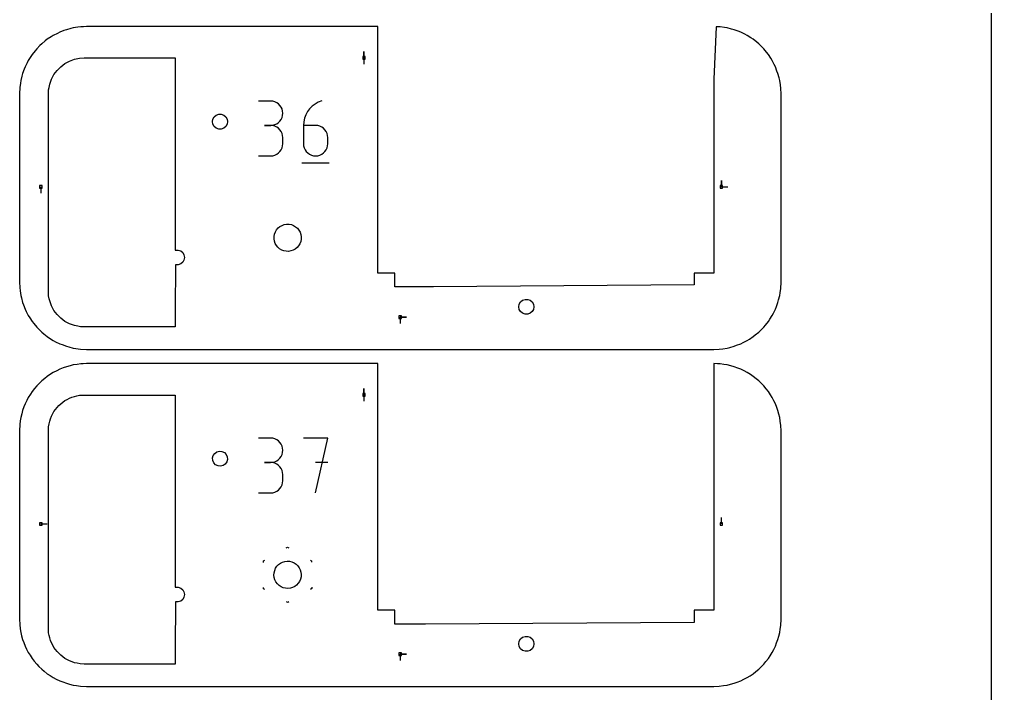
# Model space of a CAD drawing. Extents: x 0 to 570, y 0 to 470.
# Drawn here: x 353 to 570, y 80.3 to 230.6 of the extents above; entities that cross this region are included whole.
import ezdxf

# ---------------------------------------------------------------- set-up
doc = ezdxf.new("R2010")
doc.units = 0

msp = doc.modelspace()

# ---------------------------------------------------------------- linework, layer by layer
at = {"layer": 'annotation', "color": 1}
for p, q in [((429.921886, 222.055632), (429.921885, 220.626882)), ((429.921886, 222.055632), (429.921886, 223.484381)), ((429.921886, 222.055632), (429.921886, 223.484381)), ((429.921886, 223.484381), (429.921886, 222.055632)), ((409.093794, 212.406494), (406.375483, 212.406494)), ((409.582688, 212.362612), (409.093794, 212.406494)), ((410.042721, 212.23615), (409.582688, 212.362612)), ((410.466241, 212.034886), (410.042721, 212.23615)), ((410.845596, 211.766599), (410.466241, 212.034886)), ((411.173135, 211.439065), (410.845596, 211.766599)), ((411.441207, 211.060063), (411.173135, 211.439065)), ((411.64216, 210.63737), (411.441207, 211.060063)), ((411.768343, 210.178764), (411.64216, 210.63737)), ((417.785075, 210.683658), (417.306932, 210.045113)), ((418.349368, 211.250345), (417.785075, 210.683658)), ((418.992474, 211.735318), (418.349368, 211.250345)), ((419.707058, 212.12872), (418.992474, 211.735318)), ((420.485786, 212.420696), (419.707058, 212.12872)), ((420.485786, 212.420696), (420.485786, 212.420696)), ((411.173135, 207.93862), (411.441207, 208.31858)), ((411.441207, 208.31858), (411.64216, 208.742611)), ((411.64216, 208.742611), (411.768343, 209.202996)), ((411.812104, 209.692022), (411.768343, 210.178764)), ((411.768343, 209.202996), (411.812104, 209.692022)), ((411.812104, 209.692022), (411.812104, 209.692022)), ((416.638436, 208.591878), (416.462754, 207.7969)), ((416.922274, 209.344568), (416.638436, 208.591878)), ((417.306932, 210.045113), (416.922274, 209.344568)), ((409.093794, 206.969874), (407.732719, 206.969874)), ((407.732719, 206.969874), (409.093794, 206.969874)), ((409.093794, 206.969874), (409.582688, 207.013767)), ((409.582688, 206.925992), (409.093794, 206.969874)), ((409.093794, 206.969874), (409.093794, 206.969874)), ((409.582688, 207.013767), (410.042721, 207.140302)), ((410.042721, 206.79953), (409.582688, 206.925992)), ((410.042721, 207.140302), (410.466241, 207.341766)), ((410.466241, 206.598266), (410.042721, 206.79953)), ((410.466241, 207.341766), (410.845596, 207.610443)), ((410.845596, 206.329978), (410.466241, 206.598266)), ((410.845596, 207.610443), (411.173135, 207.93862)), ((411.173135, 206.002444), (410.845596, 206.329978)), ((416.462754, 207.7969), (416.402563, 206.96949)), ((416.402563, 206.96949), (416.402563, 202.900853)), ((419.120873, 206.96949), (416.402563, 206.96949)), ((419.609768, 206.92586), (419.120873, 206.96949)), ((420.069801, 206.80003), (419.609768, 206.92586)), ((420.49332, 206.599588), (420.069801, 206.80003)), ((420.872676, 206.332122), (420.49332, 206.599588)), ((421.200215, 206.00522), (420.872676, 206.332122)), ((411.441207, 205.623442), (411.173135, 206.002444)), ((411.64216, 205.200749), (411.441207, 205.623442)), ((411.768343, 204.742143), (411.64216, 205.200749)), ((411.812104, 204.255402), (411.768343, 204.742143)), ((411.812104, 202.894328), (411.812104, 204.255402)), ((411.812104, 204.255402), (411.812104, 204.255402)), ((421.468286, 205.62647), (421.200215, 206.00522)), ((421.669239, 205.203461), (421.468286, 205.62647)), ((421.795422, 204.743781), (421.669239, 205.203461)), ((421.839184, 204.255018), (421.795422, 204.743781)), ((421.839184, 202.900853), (421.839184, 204.255018)), ((421.839184, 204.255018), (421.839184, 204.255018)), ((411.441207, 201.525946), (411.64216, 201.948671)), ((411.64216, 201.948671), (411.768343, 202.407384)), ((411.768343, 202.407384), (411.812104, 202.894328)), ((416.402563, 202.900853), (416.402563, 202.900853)), ((416.402563, 202.900853), (416.446451, 202.411853)), ((416.446451, 202.411853), (416.572949, 201.951538)), ((416.572949, 201.951538), (416.774313, 201.52761)), ((421.468286, 201.52761), (421.669239, 201.951538)), ((421.669239, 201.951538), (421.795422, 202.411853)), ((421.795422, 202.411853), (421.839184, 202.900853)), ((406.375483, 200.179856), (409.093794, 200.179856)), ((409.093794, 200.179856), (409.582688, 200.223713)), ((409.093794, 200.179856), (409.093794, 200.179856)), ((409.582688, 200.223713), (410.042721, 200.350112)), ((410.042721, 200.350112), (410.466241, 200.551293)), ((410.466241, 200.551293), (410.845596, 200.819499)), ((410.845596, 200.819499), (411.173135, 201.146969)), ((411.173135, 201.146969), (411.441207, 201.525946)), ((416.774313, 201.52761), (417.042796, 201.14777)), ((417.042796, 201.14777), (417.370651, 200.819721)), ((417.370651, 200.819721), (417.750132, 200.551165)), ((417.750132, 200.551165), (418.173494, 200.349804)), ((418.173494, 200.349804), (418.63299, 200.223338)), ((418.63299, 200.223338), (419.120873, 200.179472)), ((419.120873, 200.179472), (419.609768, 200.223338)), ((419.120873, 200.179472), (419.120873, 200.179472)), ((419.609768, 200.223338), (420.069801, 200.349804)), ((420.069801, 200.349804), (420.49332, 200.551165)), ((420.49332, 200.551165), (420.872676, 200.819721)), ((420.872676, 200.819721), (421.200215, 201.14777)), ((421.200215, 201.14777), (421.468286, 201.52761)), ((416.062103, 198.649319), (422.182715, 198.649319)), ((357.805641, 193.255631), (357.805641, 191.826881)), ((509.684388, 193.255631), (509.684388, 194.684381)), ((509.684388, 193.255631), (509.684388, 194.684381)), ((509.684388, 194.684381), (509.684388, 193.255631)), ((509.684388, 193.255631), (511.113138, 193.255631)), ((438.01751, 164.217505), (439.44626, 164.217505)), ((438.01751, 164.217505), (439.44626, 164.217505)), ((439.44626, 164.217505), (438.01751, 164.217505)), ((438.01751, 164.217505), (438.01751, 162.788755)), ((429.921885, 146.880629), (429.921885, 148.309379)), ((429.921885, 146.880629), (429.921885, 148.309379)), ((429.921885, 148.309379), (429.921885, 146.880629)), ((429.921885, 146.880629), (429.921885, 145.451879)), ((409.090339, 137.231492), (406.372029, 137.231492)), ((409.579234, 137.18761), (409.090339, 137.231492)), ((410.039267, 137.061148), (409.579234, 137.18761)), ((410.462786, 136.859884), (410.039267, 137.061148)), ((410.842141, 136.591597), (410.462786, 136.859884)), ((421.842254, 137.245694), (416.398725, 137.245694)), ((419.120873, 125.00447), (421.842254, 137.245694)), ((411.16968, 136.264063), (410.842141, 136.591597)), ((411.437752, 135.88506), (411.16968, 136.264063)), ((411.638705, 135.462367), (411.437752, 135.88506)), ((411.764888, 135.003761), (411.638705, 135.462367)), ((411.808649, 134.51702), (411.764888, 135.003761)), ((410.462786, 132.166764), (410.842141, 132.435441)), ((410.842141, 132.435441), (411.16968, 132.763617)), ((411.16968, 132.763617), (411.437752, 133.143578)), ((411.437752, 133.143578), (411.638705, 133.567608)), ((411.638705, 133.567608), (411.764888, 134.027994)), ((411.764888, 134.027994), (411.808649, 134.51702)), ((411.808649, 134.51702), (411.808649, 134.51702)), ((409.090339, 131.794872), (407.729265, 131.794872)), ((407.729265, 131.794872), (409.090339, 131.794872)), ((409.090339, 131.794872), (409.579234, 131.838764)), ((409.579234, 131.750989), (409.090339, 131.794872)), ((409.090339, 131.794872), (409.090339, 131.794872)), ((409.579234, 131.838764), (410.039267, 131.9653)), ((410.039267, 131.624527), (409.579234, 131.750989)), ((410.039267, 131.9653), (410.462786, 132.166764)), ((410.462786, 131.423264), (410.039267, 131.624527)), ((410.842141, 131.154976), (410.462786, 131.423264)), ((411.16968, 130.827442), (410.842141, 131.154976)), ((411.437752, 130.44844), (411.16968, 130.827442)), ((411.638705, 130.025747), (411.437752, 130.44844)), ((421.842254, 131.794488), (419.120873, 131.794488)), ((411.764888, 129.567141), (411.638705, 130.025747)), ((411.808649, 129.0804), (411.764888, 129.567141)), ((411.808649, 127.719325), (411.808649, 129.0804)), ((411.808649, 129.0804), (411.808649, 129.0804)), ((410.842141, 125.644496), (411.16968, 125.971967)), ((411.16968, 125.971967), (411.437752, 126.350944)), ((411.437752, 126.350944), (411.638705, 126.773669)), ((411.638705, 126.773669), (411.764888, 127.232382)), ((411.764888, 127.232382), (411.808649, 127.719325)), ((406.372029, 125.004853), (409.090339, 125.004853)), ((409.090339, 125.004853), (409.579234, 125.048711)), ((409.090339, 125.004853), (409.090339, 125.004853)), ((409.579234, 125.048711), (410.039267, 125.175109)), ((410.039267, 125.175109), (410.462786, 125.376291)), ((410.462786, 125.376291), (410.842141, 125.644496)), ((509.684388, 118.080628), (509.684388, 119.509378)), ((357.805641, 118.080628), (359.234391, 118.080628)), ((412.574114, 112.771435), (412.857693, 112.936395)), ((412.857693, 112.936395), (413.139194, 112.775073)), ((407.498182, 109.819396), (407.778895, 109.98265)), ((407.499333, 109.491176), (407.498182, 109.819396)), ((417.951991, 110.016926), (418.236926, 109.853601)), ((418.236926, 109.853601), (418.237957, 109.52891)), ((387.80231, 107.038868), (387.80231, 106.999294)), ((407.518031, 103.619332), (407.517004, 103.943956)), ((407.802771, 103.456278), (407.518031, 103.619332)), ((418.256631, 103.653665), (417.976071, 103.490491)), ((418.25558, 103.981909), (418.256631, 103.653665)), ((412.897103, 100.536482), (412.615336, 100.697985)), ((413.180955, 100.701608), (412.897103, 100.536482)), ((438.01751, 89.042502), (439.44626, 89.042502)), ((438.01751, 89.042502), (439.44626, 89.042502)), ((439.44626, 89.042502), (438.01751, 89.042502)), ((438.01751, 89.042502), (438.01751, 87.613753))]:
    msp.add_line(p, q, dxfattribs=at)
at = {"layer": 'boundary', "color": 5}
for p, q in [((362.951242, 228.115104), (362.00171, 227.758324)), ((363.496344, 228.319923), (362.951242, 228.115104)), ((364.478423, 228.57375), (363.496344, 228.319923)), ((365.04221, 228.719466), (364.478423, 228.57375)), ((366.045703, 228.867467), (365.04221, 228.719466)), ((366.718447, 228.96011), (366.045703, 228.867467)), ((367.296129, 228.993925), (366.718447, 228.96011)), ((368.017513, 229.017507), (367.296129, 228.993925)), ((388.420742, 229.017507), (368.017513, 229.017507)), ((433.017511, 229.017507), (388.420742, 229.017507)), ((433.017511, 185.744596), (433.017511, 229.017507)), ((508.495324, 228.995228), (508.017513, 217.290417)), ((509.413231, 228.952431), (508.495324, 228.995228)), ((510.399643, 228.806949), (509.413231, 228.952431)), ((510.99281, 228.719466), (510.399643, 228.806949)), ((511.958173, 228.46996), (510.99281, 228.719466)), ((512.538682, 228.319923), (511.958173, 228.46996)), ((513.472048, 227.969217), (512.538682, 228.319923)), ((514.033316, 227.758324), (513.472048, 227.969217)), ((358.776269, 225.807285), (357.980553, 225.164678)), ((359.233069, 226.176189), (358.776269, 225.807285)), ((360.085735, 226.725622), (359.233069, 226.176189)), ((360.575229, 227.041037), (360.085735, 226.725622)), ((361.481464, 227.496725), (360.575229, 227.041037)), ((362.00171, 227.758324), (361.481464, 227.496725)), ((514.924118, 227.310394), (514.033316, 227.758324)), ((515.459791, 227.041038), (514.924118, 227.310394)), ((516.297945, 226.500959), (515.459791, 227.041038)), ((516.801958, 226.176189), (516.297945, 226.500959)), ((517.584126, 225.544522), (516.801958, 226.176189)), ((356.501433, 223.597664), (355.858826, 222.801943)), ((356.870337, 224.054468), (356.501433, 223.597664)), ((357.575651, 224.759777), (356.870337, 224.054468)), ((357.980553, 225.164678), (357.575651, 224.759777)), ((518.054473, 225.164677), (517.584126, 225.544522)), ((518.747778, 224.471376), (518.054473, 225.164677)), ((519.164689, 224.054468), (518.747778, 224.471376)), ((519.796356, 223.272293), (519.164689, 224.054468)), ((354.99398, 221.459792), (354.732381, 220.939546)), ((355.543411, 222.312452), (354.99398, 221.459792)), ((355.858826, 222.801943), (355.543411, 222.312452)), ((520.1762, 222.801943), (519.796356, 223.272293)), ((520.716274, 221.963799), (520.1762, 222.801943)), ((521.04104, 221.459792), (520.716274, 221.963799)), ((521.488979, 220.568986), (521.04104, 221.459792)), ((354.071875, 219.488208), (353.715098, 218.538674)), ((354.276691, 220.033311), (354.071875, 219.488208)), ((354.732381, 220.939546), (354.276691, 220.033311)), ((521.758341, 220.033311), (521.488979, 220.568986)), ((522.10904, 219.099943), (521.758341, 220.033311)), ((353.315552, 216.992803), (353.230587, 216.416722)), ((353.569381, 217.974885), (353.315552, 216.992803)), ((353.715098, 218.538674), (353.569381, 217.974885)), ((508.017513, 217.290417), (508.017513, 174.017506)), ((522.319928, 218.538674), (522.10904, 219.099943)), ((522.569436, 217.573311), (522.319928, 218.538674)), ((522.719474, 216.992803), (522.569436, 217.573311)), ((522.864954, 216.006392), (522.719474, 216.992803)), ((353.082584, 215.413227), (353.017508, 214.017506)), ((353.230587, 216.416722), (353.082584, 215.413227)), ((522.962595, 215.195328), (522.864954, 216.006392)), ((523.017512, 214.017506), (522.962595, 215.195328)), ((353.017508, 214.017506), (353.017508, 196.3528)), ((523.017512, 189.738992), (523.017512, 214.017506)), ((353.017508, 196.3528), (353.017508, 172.017507)), ((523.017512, 172.017506), (523.017512, 189.738992)), ((433.017511, 174.017506), (433.017511, 185.744596)), ((436.258014, 174.017505), (433.017511, 174.017506)), ((436.82909, 174.017506), (436.258014, 174.017505)), ((436.82909, 170.933505), (436.82909, 174.017506)), ((504.296368, 174.017506), (503.640588, 174.017505)), ((503.640588, 174.017505), (503.640588, 171.39557)), ((508.017513, 174.017506), (504.296368, 174.017506)), ((353.017508, 172.017507), (353.072249, 170.843458)), ((522.952436, 170.621784), (523.017512, 172.017506)), ((353.072249, 170.843458), (353.167549, 170.045703)), ((353.167549, 170.045703), (353.315552, 169.042208)), ((445.431613, 170.933505), (436.82909, 170.933505)), ((503.640588, 171.39557), (445.431613, 170.933505)), ((522.719474, 169.042208), (522.806956, 169.635373)), ((522.806956, 169.635373), (522.952436, 170.621784)), ((353.315552, 169.042208), (353.461269, 168.478421)), ((353.461269, 168.478421), (353.715098, 167.496341)), ((353.715098, 167.496341), (353.919914, 166.951235)), ((521.969229, 166.562969), (522.319929, 167.496341)), ((522.319929, 167.496341), (522.469966, 168.076848)), ((522.469966, 168.076848), (522.719474, 169.042208)), ((353.919914, 166.951235), (354.276691, 166.001698)), ((354.276691, 166.001698), (354.538291, 165.481454)), ((354.538291, 165.481454), (354.99398, 164.575222)), ((521.04104, 164.575222), (521.310402, 165.110895)), ((521.310402, 165.110895), (521.758341, 166.001698)), ((521.758341, 166.001698), (521.969229, 166.562969)), ((354.99398, 164.575222), (355.309395, 164.085729)), ((355.309395, 164.085729), (355.858826, 163.233065)), ((355.858826, 163.233065), (356.22773, 162.776264)), ((356.22773, 162.776264), (356.870337, 161.980547)), ((519.544534, 162.450895), (520.1762, 163.233065)), ((520.1762, 163.233065), (520.500967, 163.737075)), ((520.500967, 163.737075), (521.04104, 164.575222)), ((356.870337, 161.980547), (357.27524, 161.575644)), ((357.27524, 161.575644), (357.980553, 160.870331)), ((357.980553, 160.870331), (358.437353, 160.501428)), ((517.272305, 160.238666), (518.054473, 160.870331)), ((518.054473, 160.870331), (518.471383, 161.287241)), ((518.471383, 161.287241), (519.164689, 161.980546)), ((519.164689, 161.980546), (519.544534, 162.450895)), ((358.437353, 160.501428), (359.233069, 159.858822)), ((359.233069, 159.858822), (359.722563, 159.543407)), ((359.722563, 159.543407), (360.575229, 158.993974)), ((360.575229, 158.993974), (361.095475, 158.732375)), ((361.095475, 158.732375), (362.00171, 158.276688)), ((514.033316, 158.276688), (514.568989, 158.546044)), ((514.568989, 158.546044), (515.459791, 158.993974)), ((515.459791, 158.993974), (515.963804, 159.318743)), ((515.963804, 159.318743), (516.801958, 159.858822)), ((516.801958, 159.858822), (517.272305, 160.238666)), ((362.00171, 158.276688), (362.546812, 158.07187)), ((362.546812, 158.07187), (363.496344, 157.715091)), ((363.496344, 157.715091), (364.060131, 157.569374)), ((364.060131, 157.569374), (365.04221, 157.315545)), ((365.04221, 157.315545), (365.61829, 157.230582)), ((365.61829, 157.230582), (366.621783, 157.08258)), ((366.621783, 157.08258), (368.017513, 157.017505)), ((368.017513, 157.017505), (382.738101, 157.017505)), ((382.738101, 157.017505), (408.844814, 157.017505)), ((408.844814, 157.017505), (489.773194, 157.017505)), ((489.773194, 157.017505), (508.017513, 157.017505)), ((508.017513, 157.017505), (509.195332, 157.072421)), ((509.195332, 157.072421), (510.006398, 157.170064)), ((510.006398, 157.170064), (510.99281, 157.315546)), ((510.99281, 157.315546), (511.573319, 157.465584)), ((511.573319, 157.465584), (512.538682, 157.715091)), ((512.538682, 157.715091), (513.09995, 157.925983)), ((513.09995, 157.925983), (514.033316, 158.276688)), ((361.347207, 152.254213), (360.575229, 151.866035)), ((362.00171, 152.583321), (361.347207, 152.254213)), ((362.810571, 152.887246), (362.00171, 152.583321)), ((363.496344, 153.144921), (362.810571, 152.887246)), ((364.33293, 153.361144), (363.496344, 153.144921)), ((365.04221, 153.544464), (364.33293, 153.361144)), ((365.897038, 153.670539), (365.04221, 153.544464)), ((366.743392, 153.787089), (365.897038, 153.670539)), ((367.27595, 153.818263), (366.743392, 153.787089)), ((368.017513, 153.842504), (367.27595, 153.818263)), ((386.827003, 153.842504), (368.017513, 153.842504)), ((433.01751, 153.842504), (386.827003, 153.842504)), ((433.01751, 109.023164), (433.01751, 153.842504)), ((508.812331, 153.805446), (508.017513, 153.842504)), ((508.017513, 153.842504), (508.017513, 143.661844)), ((509.413231, 153.777428), (508.812331, 153.805446)), ((510.250499, 153.653944), (509.413231, 153.777428)), ((510.99281, 153.544464), (510.250499, 153.653944)), ((511.812212, 153.332683), (510.99281, 153.544464)), ((512.538682, 153.144921), (511.812212, 153.332683)), ((513.330924, 152.847241), (512.538682, 153.144921)), ((514.033316, 152.583321), (513.330924, 152.847241)), ((514.78943, 152.203118), (514.033316, 152.583321)), ((515.459791, 151.866035), (514.78943, 152.203118)), ((357.980553, 149.989675), (357.47116, 149.480285)), ((358.658385, 150.537081), (357.980553, 149.989675)), ((359.233068, 151.001187), (358.658385, 150.537081)), ((359.959414, 151.469222), (359.233068, 151.001187)), ((360.575229, 151.866035), (359.959414, 151.469222)), ((516.171217, 151.407616), (515.459791, 151.866035)), ((516.801957, 151.001187), (516.171217, 151.407616)), ((517.465863, 150.465027), (516.801957, 151.001187)), ((518.054473, 149.989675), (517.465863, 150.465027)), ((518.642951, 149.4012), (518.054473, 149.989675)), ((355.858826, 147.626941), (355.462014, 147.01113)), ((356.406232, 148.304778), (355.858826, 147.626941)), ((356.870337, 148.879466), (356.406232, 148.304778)), ((357.47116, 149.480285), (356.870337, 148.879466)), ((519.164689, 148.879466), (518.642951, 149.4012)), ((519.700848, 148.215555), (519.164689, 148.879466)), ((520.1762, 147.626941), (519.700848, 148.215555)), ((520.634615, 146.915523), (520.1762, 147.626941)), ((354.664871, 145.630286), (354.276691, 144.858308)), ((354.99398, 146.28479), (354.664871, 145.630286)), ((355.462014, 147.01113), (354.99398, 146.28479)), ((521.04104, 146.28479), (520.634615, 146.915523)), ((521.421251, 145.528672), (521.04104, 146.28479)), ((521.758341, 144.858308), (521.421251, 145.528672)), ((353.715097, 143.363672), (353.531776, 142.65439)), ((354.019019, 144.172534), (353.715097, 143.363672)), ((354.276691, 144.858308), (354.019019, 144.172534)), ((508.017513, 143.661844), (508.017513, 98.842503)), ((522.056015, 144.066064), (521.758341, 144.858308)), ((522.319928, 143.363671), (522.056015, 144.066064)), ((522.531711, 142.54427), (522.319928, 143.363671)), ((353.208661, 141.093054), (353.082584, 140.238225)), ((353.315552, 141.817801), (353.208661, 141.093054)), ((353.531776, 142.65439), (353.315552, 141.817801)), ((522.719474, 141.817801), (522.531711, 142.54427)), ((522.842957, 140.980534), (522.719474, 141.817801)), ((353.082584, 140.238225), (353.017508, 138.842504)), ((522.961059, 140.053272), (522.842957, 140.980534)), ((523.017512, 138.842504), (522.961059, 140.053272)), ((353.017508, 138.842504), (353.017508, 120.68368)), ((523.017512, 115.059696), (523.017512, 138.842504)), ((353.017508, 120.68368), (353.017508, 96.842504)), ((523.017512, 96.842504), (523.017512, 115.059696)), ((433.017511, 98.842503), (433.01751, 109.023164)), ((436.82909, 98.842504), (433.017511, 98.842503)), ((436.829089, 95.758503), (436.82909, 98.842504)), ((504.163386, 98.842503), (503.640588, 98.842503)), ((503.640588, 98.842503), (503.640588, 96.126869)), ((508.017513, 98.842503), (504.163386, 98.842503)), ((353.017508, 96.842504), (353.07378, 95.635615)), ((353.07378, 95.635615), (353.189475, 94.722035)), ((443.687163, 95.758503), (436.829089, 95.758503)), ((503.640588, 96.126869), (443.687163, 95.758503)), ((522.952436, 95.446782), (523.017512, 96.842504)), ((353.189475, 94.722035), (353.315552, 93.867206)), ((353.315552, 93.867206), (353.498873, 93.157925)), ((522.507692, 93.047807), (522.719474, 93.867206)), ((522.719474, 93.867206), (522.828952, 94.609515)), ((522.828952, 94.609515), (522.952436, 95.446782)), ((353.498873, 93.157925), (353.715098, 92.321338)), ((353.715098, 92.321338), (353.97277, 91.635561)), ((353.97277, 91.635561), (354.276691, 90.826695)), ((521.758341, 90.826695), (522.022254, 91.529091)), ((522.022254, 91.529091), (522.319928, 92.321338)), ((522.319928, 92.321338), (522.507692, 93.047807)), ((354.276691, 90.826695), (354.6058, 90.172195)), ((354.6058, 90.172195), (354.99398, 89.40022)), ((354.99398, 89.40022), (355.390792, 88.784407)), ((520.582625, 88.688799), (521.04104, 89.40022)), ((521.04104, 89.40022), (521.37813, 90.070581)), ((521.37813, 90.070581), (521.758341, 90.826695)), ((355.390792, 88.784407), (355.858826, 88.058063)), ((355.858826, 88.058063), (356.322931, 87.483378)), ((356.322931, 87.483378), (356.870337, 86.805544)), ((356.870337, 86.805544), (357.37973, 86.296151)), ((518.57621, 86.217066), (519.164689, 86.805544)), ((519.164689, 86.805544), (519.640041, 87.394156)), ((519.640041, 87.394156), (520.1762, 88.058063)), ((520.1762, 88.058063), (520.582625, 88.688799)), ((357.37973, 86.296151), (357.980553, 85.695329)), ((357.980553, 85.695329), (358.555237, 85.231225)), ((358.555237, 85.231225), (359.233069, 84.68382)), ((359.233069, 84.68382), (359.848883, 84.287007)), ((516.090532, 84.2254), (516.801957, 84.68382)), ((516.801957, 84.68382), (517.390567, 85.15917)), ((517.390567, 85.15917), (518.054473, 85.695329)), ((518.054473, 85.695329), (518.57621, 86.217066)), ((359.848883, 84.287007), (360.575229, 83.818971)), ((360.575229, 83.818971), (361.229732, 83.489864)), ((361.229732, 83.489864), (362.00171, 83.101685)), ((362.00171, 83.101685), (362.687484, 82.844012)), ((362.687484, 82.844012), (363.496344, 82.540089)), ((363.496344, 82.540089), (364.205624, 82.356768)), ((511.71928, 82.328307), (512.538682, 82.540089)), ((512.538682, 82.540089), (513.241073, 82.804007)), ((513.241073, 82.804007), (514.033316, 83.101685)), ((514.033316, 83.101685), (514.703676, 83.438768)), ((514.703676, 83.438768), (515.459791, 83.818971)), ((515.459791, 83.818971), (516.090532, 84.2254)), ((364.205624, 82.356768), (365.04221, 82.140543)), ((365.04221, 82.140543), (365.766955, 82.033653)), ((365.766955, 82.033653), (366.621783, 81.907578)), ((366.621783, 81.907578), (368.017513, 81.842503)), ((368.017513, 81.842503), (383.149866, 81.842502)), ((383.149866, 81.842502), (409.986837, 81.842502)), ((409.986837, 81.842502), (489.262864, 81.842502)), ((489.262864, 81.842502), (508.017513, 81.842502)), ((508.017513, 81.842502), (509.228278, 81.898955)), ((509.228278, 81.898955), (510.155542, 82.017058)), ((510.155542, 82.017058), (510.99281, 82.140543)), ((510.99281, 82.140543), (511.71928, 82.328307))]:
    msp.add_line(p, q, dxfattribs=at)
at = {"layer": 'frame', "color": 5}
msp.add_line((570, 0), (570, 470), dxfattribs=at)
at = {"layer": 'hole', "color": 5}
for p, q in [((364.209721, 221.321904), (365.308019, 221.719127)), ((365.308019, 221.719127), (366.45245, 221.952204)), ((366.45245, 221.952204), (367.472506, 222.017507)), ((367.472506, 222.017507), (382.317847, 222.017507)), ((382.317847, 222.017507), (387.802173, 222.017507)), ((387.802173, 222.017507), (387.802173, 190.717403)), ((430.207636, 222.341382), (429.636136, 222.341382)), ((429.636136, 222.341382), (429.636136, 221.769882)), ((429.636136, 221.769882), (430.207636, 221.769882)), ((430.207636, 221.769882), (430.207636, 222.341382)), ((360.721017, 218.309055), (361.417825, 219.246346)), ((361.417825, 219.246346), (362.243671, 220.072192)), ((362.243671, 220.072192), (363.180963, 220.768997)), ((363.180963, 220.768997), (364.209721, 221.321904)), ((359.770887, 216.181998), (360.168113, 217.280296)), ((360.168113, 217.280296), (360.721017, 218.309055)), ((359.472516, 214.017506), (359.527343, 214.874118)), ((359.527343, 214.874118), (359.621495, 215.448487)), ((359.621495, 215.448487), (359.770887, 216.181998)), ((359.472516, 209.398798), (359.472516, 214.017506)), ((359.472516, 201.840913), (359.472516, 209.398798)), ((396.104922, 207.813509), (396.206087, 208.387248)), ((396.206087, 208.387248), (396.497385, 208.891785)), ((396.497385, 208.891785), (396.943673, 209.266265)), ((396.943673, 209.266265), (397.491129, 209.465523)), ((397.491129, 209.465523), (398.073718, 209.465523)), ((398.073718, 209.465523), (398.621174, 209.266266)), ((398.621174, 209.266266), (399.067462, 208.891785)), ((399.067462, 208.891785), (399.35876, 208.387248)), ((399.35876, 208.387248), (399.459922, 207.813509)), ((396.206087, 207.239769), (396.104922, 207.813509)), ((396.497385, 206.735231), (396.206087, 207.239769)), ((396.928341, 206.371485), (396.497385, 206.735231)), ((396.943672, 206.36075), (396.928341, 206.371485)), ((397.491129, 206.161493), (396.943672, 206.36075)), ((398.073718, 206.161493), (397.491129, 206.161493)), ((398.621174, 206.36075), (398.073718, 206.161493)), ((399.067462, 206.735231), (398.621174, 206.36075)), ((399.358759, 207.239769), (399.067462, 206.735231)), ((399.459922, 207.813509), (399.358759, 207.239769)), ((359.472516, 176.315743), (359.472516, 201.840913)), ((358.091391, 193.541381), (357.519891, 193.541381)), ((357.519891, 193.541381), (357.519891, 192.969881)), ((358.091391, 192.969881), (358.091391, 193.541381)), ((509.970138, 193.541381), (509.398638, 193.541381)), ((509.398638, 193.541381), (509.398638, 192.969881)), ((509.970138, 192.969881), (509.970138, 193.541381)), ((357.519891, 192.969881), (358.091391, 192.969881)), ((509.398638, 192.969881), (509.970138, 192.969881)), ((387.802173, 190.717403), (387.802173, 179.15418)), ((411.171469, 184.426174), (411.634053, 184.68421)), ((411.634053, 184.68421), (412.134418, 184.857999)), ((412.134418, 184.857999), (412.657356, 184.942261)), ((412.657356, 184.942261), (413.186984, 184.934434)), ((413.186984, 184.934434), (413.707206, 184.834758)), ((413.707206, 184.834758), (414.202216, 184.646261)), ((414.202216, 184.646261), (414.656973, 184.37467)), ((409.854524, 182.221057), (409.9542, 182.741278)), ((409.9542, 182.741278), (410.142698, 183.236288)), ((410.142698, 183.236288), (410.414289, 183.691045)), ((410.414289, 183.691045), (410.760722, 184.091732)), ((410.760722, 184.091732), (411.171469, 184.426174)), ((414.656973, 184.37467), (415.05766, 184.028237)), ((415.05766, 184.028237), (415.392102, 183.617488)), ((415.392102, 183.617488), (415.650138, 183.154905)), ((415.650138, 183.154905), (415.823926, 182.654542)), ((415.823926, 182.654542), (415.908187, 182.131602)), ((409.846698, 181.691429), (409.854524, 182.221057)), ((409.930959, 181.16849), (409.846698, 181.691429)), ((410.104748, 180.668127), (409.930959, 181.16849)), ((410.362785, 180.205543), (410.104748, 180.668127)), ((410.697227, 179.794794), (410.362785, 180.205543)), ((415.340597, 180.131986), (414.994165, 179.731299)), ((415.612188, 180.586744), (415.340597, 180.131986)), ((415.800685, 181.081754), (415.612188, 180.586744)), ((415.900361, 181.601975), (415.800685, 181.081754)), ((415.908187, 182.131602), (415.900361, 181.601975)), ((387.802173, 179.15418), (388.456647, 179.169929)), ((388.456647, 179.169929), (389.004521, 178.972241)), ((389.004521, 178.972241), (389.451743, 178.599091)), ((389.451743, 178.599091), (389.744369, 178.095485)), ((389.744369, 178.095485), (389.847105, 177.522167)), ((411.097913, 179.448361), (410.697227, 179.794794)), ((411.55267, 179.17677), (411.097913, 179.448361)), ((412.047681, 178.988274), (411.55267, 179.17677)), ((412.567902, 178.888598), (412.047681, 178.988274)), ((413.097529, 178.880771), (412.567902, 178.888598)), ((413.620469, 178.965033), (413.097529, 178.880771)), ((414.120832, 179.138821), (413.620469, 178.965033)), ((414.583417, 179.396856), (414.120832, 179.138821)), ((414.994165, 179.731299), (414.583417, 179.396856)), ((359.472516, 170.017504), (359.472516, 176.315743)), ((387.883377, 175.865083), (387.802173, 165.75741)), ((388.465828, 175.866702), (387.883377, 175.865083)), ((389.012594, 176.067432), (388.465828, 175.866702)), ((389.457736, 176.443061), (389.012594, 176.067432)), ((389.747558, 176.948287), (389.457736, 176.443061)), ((389.847105, 177.522167), (389.747558, 176.948287)), ((359.537804, 168.997446), (359.472516, 170.017504)), ((359.687196, 168.263935), (359.537804, 168.997446)), ((359.770887, 167.853015), (359.687196, 168.263935)), ((360.168113, 166.754713), (359.770887, 167.853015)), ((464.492511, 166.517506), (464.593677, 167.091245)), ((464.593677, 167.091245), (464.884974, 167.595783)), ((464.884974, 167.595783), (465.331262, 167.970264)), ((465.331262, 167.970264), (465.878718, 168.169522)), ((465.878718, 168.169522), (466.46131, 168.169522)), ((466.46131, 168.169522), (467.008764, 167.970264)), ((467.008764, 167.970264), (467.455051, 167.595783)), ((467.455051, 167.595783), (467.746349, 167.091245)), ((467.746349, 167.091245), (467.847515, 166.517506)), ((360.721017, 165.725957), (360.168113, 166.754713)), ((361.417825, 164.788666), (360.721017, 165.725957)), ((387.802173, 165.75741), (387.802173, 162.017505)), ((464.593677, 165.943764), (464.492511, 166.517506)), ((464.884974, 165.439229), (464.593677, 165.943764)), ((465.331262, 165.064749), (464.884974, 165.439229)), ((465.878718, 164.86549), (465.331262, 165.064749)), ((467.008764, 165.064748), (466.46131, 164.86549)), ((467.455051, 165.439229), (467.008764, 165.064748)), ((467.746349, 165.943765), (467.455051, 165.439229)), ((467.847515, 166.517506), (467.746349, 165.943765)), ((362.243671, 163.962817), (361.417825, 164.788666)), ((363.180962, 163.266015), (362.243671, 163.962817)), ((364.209721, 162.713111), (363.180962, 163.266015)), ((438.30326, 164.503255), (437.73176, 164.503255)), ((437.73176, 164.503255), (437.73176, 163.931755)), ((437.73176, 163.931755), (438.30326, 163.931755)), ((438.30326, 163.931755), (438.30326, 164.503255)), ((466.46131, 164.86549), (465.878718, 164.86549)), ((365.308019, 162.315882), (364.209721, 162.713111)), ((366.041531, 162.166494), (365.308019, 162.315882)), ((366.615899, 162.072342), (366.041531, 162.166494)), ((367.472507, 162.017505), (366.615899, 162.072342)), ((382.317847, 162.017505), (367.472507, 162.017505)), ((387.802173, 162.017505), (382.317847, 162.017505)), ((362.69269, 145.231001), (363.180962, 145.593995)), ((363.180962, 145.593995), (363.673799, 145.85887)), ((363.673799, 145.85887), (364.209721, 146.146902)), ((364.209721, 146.146902), (364.735871, 146.337195)), ((364.735871, 146.337195), (365.308019, 146.544125)), ((365.308019, 146.544125), (365.85627, 146.655782)), ((365.85627, 146.655782), (366.45245, 146.777202)), ((366.45245, 146.777202), (366.973542, 146.810562)), ((366.973542, 146.810562), (382.848186, 146.842505)), ((382.848186, 146.842505), (387.802173, 146.842505)), ((387.802173, 146.842505), (387.802173, 114.424228)), ((430.207635, 147.166379), (429.636135, 147.166379)), ((429.636135, 147.166379), (429.636135, 146.594879)), ((429.636135, 146.594879), (430.207635, 146.594879)), ((430.207635, 146.594879), (430.207635, 147.166379)), ((360.721017, 143.134053), (361.05483, 143.583071)), ((361.05483, 143.583071), (361.417825, 144.071344)), ((361.417825, 144.071344), (361.813455, 144.466974)), ((361.813455, 144.466974), (362.243671, 144.89719)), ((362.243671, 144.89719), (362.69269, 145.231001)), ((359.770887, 141.006996), (359.961182, 141.533146)), ((359.961182, 141.533146), (360.168113, 142.105294)), ((360.168113, 142.105294), (360.432987, 142.598131)), ((360.432987, 142.598131), (360.721017, 143.134053)), ((359.472516, 138.842504), (359.529301, 139.729717)), ((359.529301, 139.729717), (359.649465, 140.410816)), ((359.649465, 140.410816), (359.770887, 141.006996)), ((359.472516, 134.058796), (359.472516, 138.842504)), ((359.472516, 126.23091), (359.472516, 134.058796)), ((396.118718, 132.796191), (396.272985, 133.355702)), ((396.16512, 132.21766), (396.118718, 132.796191)), ((396.272985, 133.355702), (396.609311, 133.828708)), ((396.609311, 133.828708), (397.08713, 134.158159)), ((397.08713, 134.158159), (397.648813, 134.304318)), ((397.648813, 134.304318), (398.226611, 134.249554)), ((398.226611, 134.249554), (398.750835, 134.000474)), ((398.750835, 134.000474), (399.158252, 133.587122)), ((399.158252, 133.587122), (399.399727, 133.059352)), ((399.446128, 132.480822), (399.291864, 131.921311)), ((399.399727, 133.059352), (399.446128, 132.480822)), ((396.406596, 131.68989), (396.16512, 132.21766)), ((396.814013, 131.276538), (396.406596, 131.68989)), ((397.338236, 131.027458), (396.814013, 131.276538)), ((397.916034, 130.972696), (397.338236, 131.027458)), ((398.477717, 131.118853), (397.916034, 130.972696)), ((398.955537, 131.448304), (398.477717, 131.118853)), ((399.291864, 131.921311), (398.955537, 131.448304)), ((359.472516, 101.365741), (359.472516, 126.23091)), ((358.091391, 118.366378), (357.519891, 118.366378)), ((357.519891, 118.366378), (357.519891, 117.794878)), ((357.519891, 117.794878), (358.091391, 117.794878)), ((358.091391, 117.794878), (358.091391, 118.366378)), ((509.970138, 118.366378), (509.398638, 118.366378)), ((509.398638, 118.366378), (509.398638, 117.794878)), ((509.398638, 117.794878), (509.970138, 117.794878)), ((509.970138, 117.794878), (509.970138, 118.366378)), ((387.802173, 114.424228), (387.802173, 103.979178)), ((410.202935, 108.190465), (410.496043, 108.632799)), ((410.496043, 108.632799), (410.861509, 109.017516)), ((410.861509, 109.017516), (411.288225, 109.332926)), ((411.288225, 109.332926), (411.763233, 109.569445)), ((411.763233, 109.569445), (412.272094, 109.719887)), ((412.272094, 109.719887), (412.799346, 109.779681)), ((412.799346, 109.779681), (413.328975, 109.74701)), ((413.328975, 109.74701), (413.844882, 109.622865)), ((413.844882, 109.622865), (414.331395, 109.411021)), ((414.331395, 109.411021), (414.77373, 109.117913)), ((414.77373, 109.117913), (415.158446, 108.752448)), ((415.158446, 108.752448), (415.473855, 108.32573)), ((409.834275, 106.658418), (409.866947, 107.188045)), ((409.894069, 106.131164), (409.834275, 106.658418)), ((409.866947, 107.188045), (409.99109, 107.703953)), ((409.99109, 107.703953), (410.202935, 108.190465)), ((415.473855, 108.32573), (415.710376, 107.850724)), ((415.710376, 107.850724), (415.860816, 107.341863)), ((415.860816, 107.341863), (415.92061, 106.814609)), ((415.92061, 106.814609), (415.887938, 106.284982)), ((410.04451, 105.622304), (409.894069, 106.131164)), ((410.281031, 105.147297), (410.04451, 105.622304)), ((410.59644, 104.720578), (410.281031, 105.147297)), ((410.981157, 104.355113), (410.59644, 104.720578)), ((411.423489, 104.062005), (410.981157, 104.355113)), ((414.893378, 104.45551), (414.46666, 104.1401)), ((415.258843, 104.840227), (414.893378, 104.45551)), ((415.55195, 105.282562), (415.258843, 104.840227)), ((415.763796, 105.769075), (415.55195, 105.282562)), ((415.887938, 106.284982), (415.763796, 105.769075)), ((387.802173, 103.979178), (388.461308, 103.994519)), ((388.461308, 103.994519), (389.008761, 103.795261)), ((389.008761, 103.795261), (389.455052, 103.420781)), ((389.455052, 103.420781), (389.746347, 102.916242)), ((389.746347, 102.916242), (389.847512, 102.342503)), ((389.847512, 102.342503), (389.746347, 101.768765)), ((411.910004, 103.850162), (411.423489, 104.062005)), ((412.425911, 103.726018), (411.910004, 103.850162)), ((412.955537, 103.693346), (412.425911, 103.726018)), ((413.482793, 103.753141), (412.955537, 103.693346)), ((413.991653, 103.903582), (413.482793, 103.753141)), ((414.46666, 104.1401), (413.991653, 103.903582)), ((359.472516, 94.842502), (359.472516, 101.365741)), ((387.878716, 100.690489), (387.802173, 90.220756)), ((388.461308, 100.690489), (387.878716, 100.690489)), ((389.008761, 100.889745), (388.461308, 100.690489)), ((389.455052, 101.264226), (389.008761, 100.889745)), ((389.746347, 101.768765), (389.455052, 101.264226)), ((359.537804, 93.822444), (359.472516, 94.842502)), ((359.659226, 93.226264), (359.537804, 93.822444)), ((359.770887, 92.678013), (359.659226, 93.226264)), ((359.977818, 92.105863), (359.770887, 92.678013)), ((360.168113, 91.579711), (359.977818, 92.105863)), ((360.456143, 91.043791), (360.168113, 91.579711)), ((464.492511, 91.342504), (464.593676, 91.916243)), ((464.593677, 90.768762), (464.492511, 91.342504)), ((464.593676, 91.916243), (464.884974, 92.420781)), ((464.884974, 92.420781), (465.331262, 92.795262)), ((465.331262, 92.795262), (465.878718, 92.99452)), ((465.878718, 92.99452), (466.46131, 92.99452)), ((466.46131, 92.99452), (467.008763, 92.795262)), ((467.008763, 92.795262), (467.455051, 92.420781)), ((467.455051, 92.420781), (467.746349, 91.916243)), ((467.746349, 91.916243), (467.847514, 91.342504)), ((467.847514, 91.342504), (467.746349, 90.768762)), ((360.721017, 90.550955), (360.456143, 91.043791)), ((361.084012, 90.062683), (360.721017, 90.550955)), ((361.417825, 89.613664), (361.084012, 90.062683)), ((361.848041, 89.183446), (361.417825, 89.613664)), ((362.243671, 88.787815), (361.848041, 89.183446)), ((387.802173, 90.220756), (387.802173, 86.842503)), ((438.30326, 89.328252), (437.73176, 89.328252)), ((437.73176, 89.328252), (437.73176, 88.756752)), ((438.30326, 88.756752), (438.30326, 89.328252)), ((464.884974, 90.264227), (464.593677, 90.768762)), ((465.331262, 89.889746), (464.884974, 90.264227)), ((465.878718, 89.690488), (465.331262, 89.889746)), ((466.46131, 89.690488), (465.878718, 89.690488)), ((467.008764, 89.889746), (466.46131, 89.690488)), ((467.455051, 90.264227), (467.008764, 89.889746)), ((467.746349, 90.768762), (467.455051, 90.264227)), ((362.731944, 88.424823), (362.243671, 88.787815)), ((363.180962, 88.091013), (362.731944, 88.424823)), ((363.716884, 87.802983), (363.180962, 88.091013)), ((364.209721, 87.538109), (363.716884, 87.802983)), ((364.781868, 87.331177), (364.209721, 87.538109)), ((365.308019, 87.14088), (364.781868, 87.331177)), ((365.904199, 87.019461), (365.308019, 87.14088)), ((366.585297, 86.899299), (365.904199, 87.019461)), ((367.472506, 86.842503), (366.585297, 86.899299)), ((382.848186, 86.842503), (367.472506, 86.842503)), ((387.802173, 86.842503), (382.848186, 86.842503)), ((437.73176, 88.756752), (438.30326, 88.756752))]:
    msp.add_line(p, q, dxfattribs=at)

doc.saveas('drawing.dxf')
